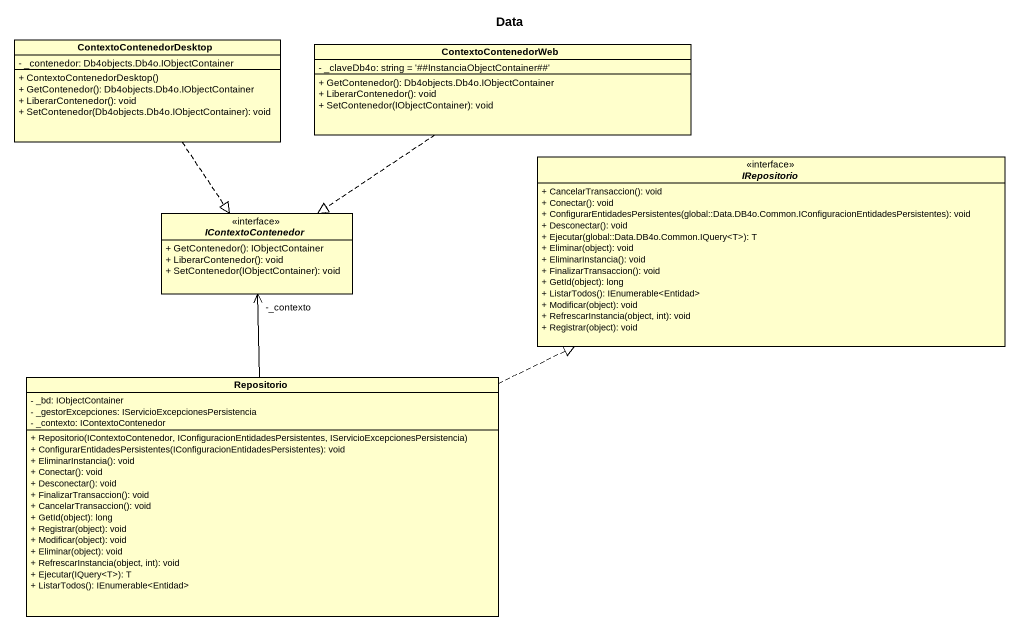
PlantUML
@startuml
title Data
hide circle
hide empty members
skinparam classAttributeIconSize 0
class ContextoContenedorDesktop {
  - _contenedor: Db4objects.Db4o.IObjectContainer
  + ContextoContenedorDesktop()
  + GetContenedor(): Db4objects.Db4o.IObjectContainer
  + LiberarContenedor(): void
  + SetContenedor(Db4objects.Db4o.IObjectContainer): void
}
class ContextoContenedorWeb {
  - _claveDb4o: string = '##InstanciaObjectContainer##'
  + GetContenedor(): Db4objects.Db4o.IObjectContainer
  + LiberarContenedor(): void
  + SetContenedor(IObjectContainer): void
}
interface IRepositorio <<interface>> {
  + CancelarTransaccion(): void
  + Conectar(): void
  + ConfigurarEntidadesPersistentes(global::Data.DB4o.Common.IConfiguracionEntidadesPersistentes): void
  + Desconectar(): void
  + Ejecutar(global::Data.DB4o.Common.IQuery<T>): T
  + Eliminar(object): void
  + EliminarInstancia(): void
  + FinalizarTransaccion(): void
  + GetId(object): long
  + ListarTodos(): IEnumerable<Entidad>
  + Modificar(object): void
  + RefrescarInstancia(object, int): void
  + Registrar(object): void
}
interface IContextoContenedor <<interface>> {
  + GetContenedor(): IObjectContainer
  + LiberarContenedor(): void
  + SetContenedor(IObjectContainer): void
}
class Repositorio {
  - _bd: IObjectContainer
  - _gestorExcepciones: IServicioExcepcionesPersistencia
  - _contexto: IContextoContenedor
  + Repositorio(IContextoContenedor, IConfiguracionEntidadesPersistentes, IServicioExcepcionesPersistencia)
  + ConfigurarEntidadesPersistentes(IConfiguracionEntidadesPersistentes): void
  + EliminarInstancia(): void
  + Conectar(): void
  + Desconectar(): void
  + FinalizarTransaccion(): void
  + CancelarTransaccion(): void
  + GetId(object): long
  + Registrar(object): void
  + Modificar(object): void
  + Eliminar(object): void
  + RefrescarInstancia(object, int): void
  + Ejecutar(IQuery<T>): T
  + ListarTodos(): IEnumerable<Entidad>
}
ContextoContenedorDesktop ..|> IContextoContenedor
ContextoContenedorWeb ..|> IContextoContenedor
Repositorio .right.|> IRepositorio
Repositorio -up-> "-_contexto" IContextoContenedor
@enduml
